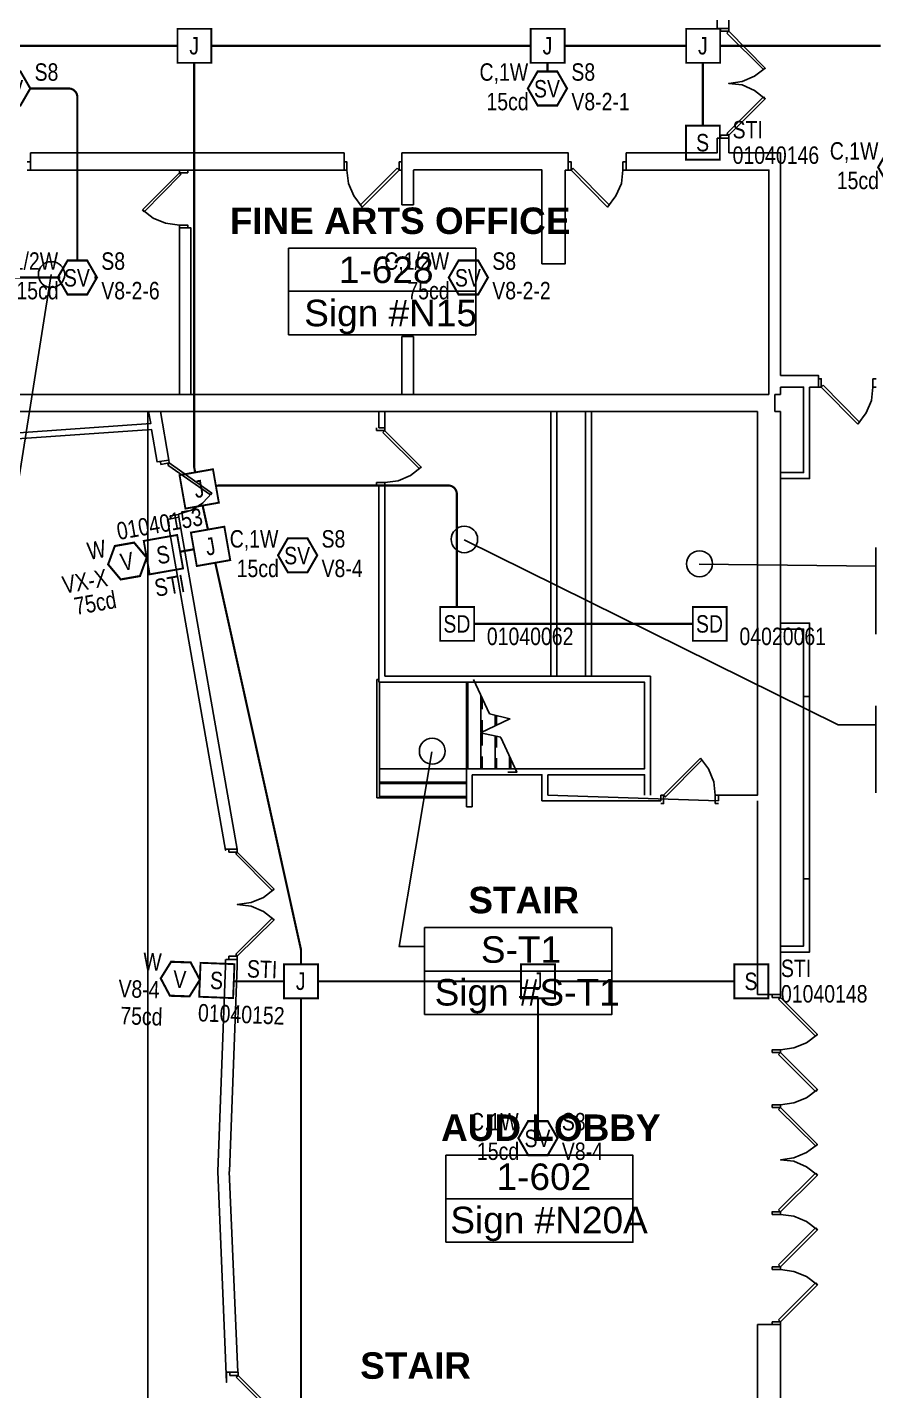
# Model space of a CAD drawing. Header units: inches. Extents: x 8199 to 15931, y 7617 to 15423.
# Drawn here: x 14042 to 14627, y 11413 to 12352 of the extents above; entities that cross this region are included whole.
import ezdxf
from ezdxf.enums import TextEntityAlignment as Align

# ---------------------------------------------------------------- set-up
doc = ezdxf.new("R2010")
doc.units = ezdxf.units.IN
doc.header["$LTSCALE"] = 0.25
doc.header["$MEASUREMENT"] = 0
for name, color, linetype in [('BACKGROUND', 8, 'Continuous'), ('CONDUIT', 6, 'Continuous'), ('JUNCTION BOX', 1, 'Continuous'), ('PULL STATION', 1, 'Continuous'), ('SMOKE DETECTOR', 1, 'Continuous'), ('SPEAKER STROBE', 1, 'Continuous'), ('STROBE', 1, 'Continuous')]:
    doc.layers.add(name, color=color, linetype=linetype)
doc.styles.add('Arial', font='arial.ttf', dxfattribs={"width": 0.8})
doc.styles.add('PDF Arial', font='arial.ttf')
doc.styles.add('PDF Arial Bold', font='arialbd.ttf')

# ---------------------------------------------------------------- blocks, each defined once
blk = doc.blocks.new('SIGA-278')
at = {"layer": 'PULL STATION', "const_width": 1.3}
blk.add_lwpolyline([(-11.5, -11.68), (-11.5, 11.7), (11.89, 11.7), (11.89, -11.68)], close=True, dxfattribs=at)
at = {"layer": 'PULL STATION', "style": 'Arial', "width": 0.8}
blk.add_text('S', height=12, dxfattribs=at).set_placement((0, 0), align=Align.MIDDLE)
for tag, p in [('ADDRESS', (20.64, 8.96)), ('ZONE', (20.64, -8.58))]:
    blk.add_attdef(tag, text='', height=12, dxfattribs=at).set_placement(p, align=Align.MIDDLE_LEFT)
blk.add_attdef('SUBSCRIPT', text='', height=12, dxfattribs=at).set_placement((-16.56, -9.02), align=Align.MIDDLE_RIGHT)
blk = doc.blocks.new('G1-VM')
at = {"layer": 'STROBE', "const_width": 1.46}
blk.add_lwpolyline([(13.83, 0.21), (7.08, 11.9), (-6.42, 11.9), (-13.17, 0.21), (-6.42, -11.49), (7.08, -11.49)], close=True, dxfattribs=at)
at = {"layer": 'STROBE', "style": 'Arial', "width": 0.8}
blk.add_text('V', height=12, dxfattribs=at).set_placement((0, 0), align=Align.MIDDLE)
for tag, p in [('W', (-12.95, 11.52)), ('CANDELA', (-12.62, -8.82))]:
    blk.add_attdef(tag, text='', height=12, dxfattribs=at).set_placement(p, align=Align.MIDDLE_RIGHT)
blk.add_attdef('Visual_Circuit', text='', height=12, dxfattribs=at).set_placement((16.8, -8.82), align=Align.MIDDLE_LEFT)
blk = doc.blocks.new('GC-S7VM')
at = {"layer": 'SPEAKER STROBE', "const_width": 1.46}
blk.add_lwpolyline([(13.83, 0.21), (7.08, 11.9), (-6.42, 11.9), (-13.17, 0.21), (-6.42, -11.49), (7.08, -11.49)], close=True, dxfattribs=at)
at = {"layer": 'SPEAKER STROBE', "style": 'Arial', "width": 0.8}
blk.add_text('SV', height=12, dxfattribs=at).set_placement((0, 0), align=Align.MIDDLE)
for tag, p in [('C', (-12.95, 11.52)), ('CANDELA', (-12.62, -8.82)), ('1/2W', (-12.62, -29.16))]:
    blk.add_attdef(tag, text='', height=12, dxfattribs=at).set_placement(p, align=Align.MIDDLE_RIGHT)
for tag, p in [('Speaker_Circuit', (16.8, 11.52)), ('Visual_Circuit', (16.8, -8.82))]:
    blk.add_attdef(tag, text='', height=12, dxfattribs=at).set_placement(p, align=Align.MIDDLE_LEFT)
blk = doc.blocks.new('SIGA-PD')
at = {"layer": 'SMOKE DETECTOR', "const_width": 1.3}
blk.add_lwpolyline([(-11.5, -11.68), (-11.5, 11.7), (11.89, 11.7), (11.89, -11.68)], close=True, dxfattribs=at)
at = {"layer": 'SMOKE DETECTOR', "style": 'Arial', "width": 0.8}
blk.add_text('SD', height=12, dxfattribs=at).set_placement((0, 0), align=Align.MIDDLE)
for tag, p in [('ADDRESS', (20.64, 8.96)), ('ZONE', (20.64, -8.58))]:
    blk.add_attdef(tag, text='', height=12, dxfattribs=at).set_placement(p, align=Align.MIDDLE_LEFT)
blk.add_attdef('SUBSCRIPT', text='', height=12, dxfattribs=at).set_placement((-16.56, -9.02), align=Align.MIDDLE_RIGHT)
blk = doc.blocks.new('JUNCTION BOX')
at = {"const_width": 1.3}
blk.add_lwpolyline([(-11.5, -11.68), (-11.5, 11.7), (11.89, 11.7), (11.89, -11.68)], close=True, dxfattribs=at)
at = {"style": 'Arial', "width": 0.8}
blk.add_text('J', height=12, dxfattribs=at).set_placement((0, 0), align=Align.MIDDLE)
blk.add_attdef('SUBSCRIPT', text='', height=12, dxfattribs=at).set_placement((-16.56, -9.02), align=Align.MIDDLE_RIGHT)

msp = doc.modelspace()

# ---------------------------------------------------------------- linework, layer by layer
at = {"layer": 'BACKGROUND'}
for points in [[(14517.69, 12394.91), (14517.69, 12350.95)], [(14517.69, 12350.94), (14525.64, 12350.94), (14525.64, 12361.14)], [(14525.64, 12350.94), (14525.64, 12349.05), (14519.9, 12349.05)], [(14519.93, 12349.05), (14519.93, 12350.98)], [(14525.64, 12349.05), (14524.36, 12347.76)], [(14524.38, 12347.73), (14549.53, 12322.58)], [(14549.54, 12322.6), (14550.83, 12323.57), (14525.67, 12349.05)], [(14543.5, 12318.14), (14534.89, 12314.31)], [(14550.83, 12323.57), (14543.49, 12318.13)], [(14534.88, 12314.3), (14525.63, 12313.05), (14534.88, 12312.09)], [(14543.5, 12308.27), (14534.89, 12312.1)], [(14550.83, 12302.53), (14543.49, 12308.25)], [(14524.38, 12278.61), (14549.53, 12303.8)], [(14549.54, 12303.82), (14550.83, 12302.53), (14525.67, 12277.37)], [(14525.64, 12277.37), (14524.36, 12278.61)], [(14517.69, 12275.47), (14517.69, 12265.24), (14454.93, 12265.24)], [(14525.64, 12265.24), (14525.64, 12275.44), (14517.69, 12275.44)], [(14525.64, 12275.44), (14525.64, 12277.37), (14519.9, 12277.37)], [(14519.93, 12277.36), (14519.93, 12275.47)], [(14044.57, 12265.25), (14044.57, 12253.45), (14042.34, 12253.45)], [(14044.59, 12253.47), (14260.59, 12253.47), (14260.59, 12265.26), (14044.59, 12265.26)], [(14412.87, 12253.47), (14415.08, 12253.47), (14415.08, 12265.23), (14300.4, 12265.23)], [(14300.42, 12265.26), (14300.42, 12253.47)], [(14454.91, 12265.24), (14454.91, 12253.44), (14452.69, 12253.44)], [(14561.32, 12112), (14561.32, 12253.43), (14561.32, 12265.22), (14525.62, 12265.22)], [(14042.34, 12259.18), (14044.57, 12259.18)], [(14147.18, 12253.46), (14147.18, 12251.57), (14121.68, 12226.07)], [(14147.17, 12251.56), (14148.11, 12250.27), (14122.95, 12224.77)], [(14147.17, 12251.54), (14152.89, 12251.54), (14152.89, 12253.47)], [(14260.59, 12253.46), (14262.51, 12253.46), (14262.51, 12259.21), (14260.59, 12259.21)], [(14263.76, 12244.22), (14262.49, 12253.48)], [(14297.2, 12254.73), (14271.7, 12229.23)], [(14273.03, 12227.99), (14298.5, 12253.45), (14298.5, 12259.19)], [(14298.5, 12253.45), (14297.22, 12254.73)], [(14298.52, 12259.21), (14300.42, 12259.21)], [(14298.52, 12253.47), (14300.42, 12253.47), (14300.42, 12229.59)], [(14300.41, 12229.56), (14308.37, 12229.56), (14308.37, 12253.48)], [(14308.38, 12253.49), (14396.96, 12253.49), (14396.96, 12188.81)], [(14396.91, 12188.78), (14412.85, 12188.78), (14412.85, 12253.46)], [(14415.11, 12253.47), (14417, 12253.47), (14417, 12259.2), (14415.11, 12259.2)], [(14442.19, 12227.97), (14417.02, 12253.46)], [(14417.04, 12253.48), (14418.3, 12254.74)], [(14418.26, 12254.73), (14443.44, 12229.23), (14442.17, 12227.96)], [(14451.73, 12244.2), (14452.68, 12253.45), (14452.68, 12259.17)], [(14452.69, 12259.2), (14454.91, 12259.2)], [(14454.93, 12253.47), (14553.37, 12253.47), (14553.37, 12098.94)], [(14267.29, 12235.64), (14263.78, 12244.24)], [(14447.93, 12235.63), (14451.74, 12244.25)], [(14271.73, 12229.23), (14273, 12227.96), (14267.25, 12235.61)], [(14442.15, 12227.96), (14447.9, 12235.62)], [(14122.93, 12224.77), (14121.65, 12226.05)], [(14121.69, 12226.05), (14129, 12220.32)], [(14129.01, 12220.36), (14137.63, 12216.84)], [(14137.61, 12216.84), (14147.18, 12215.55), (14147.18, 12213.66), (14147.18, 12098.94)], [(14147.17, 12215.56), (14152.89, 12215.56), (14152.89, 12213.63)], [(14155.13, 12098.94), (14155.13, 12213.65), (14147.17, 12213.65)], [(14222.34, 12199.6), (14351.37, 12199.6), (14351.37, 12169.97), (14222.34, 12169.97), (14351.37, 12169.97), (14351.37, 12140.03), (14222.34, 12140.03)], [(14222.37, 12199.64), (14222.37, 12170), (14222.37, 12140.05)], [(14058.9, 12181.45), (14007.92, 11860.94)], [(14308.37, 12098.96), (14308.37, 12138.79), (14300.41, 12138.79)], [(14300.42, 12138.78), (14300.42, 12098.95)], [(14581.4, 12104.05), (14587.44, 12104.05), (14587.44, 12112), (14561.33, 12112)], [(14587.45, 12104.06), (14589.36, 12104.06), (14589.36, 12109.78), (14587.45, 12109.78)], [(14624.09, 12094.78), (14625.03, 12104.04), (14625.03, 12109.79)], [(14625.02, 12109.76), (14627.27, 12109.76)], [(14557.48, 12098.96), (14561.32, 12098.96), (14561.32, 12104.04)], [(14561.31, 12104.04), (14577.26, 12104.04), (14577.26, 12045.11), (14561.31, 12045.11)], [(14577.28, 12040.99), (14581.41, 12040.99), (14581.41, 12104.04)], [(14614.54, 12078.57), (14589.39, 12104.05)], [(14589.4, 12104.06), (14590.66, 12105.32)], [(14590.63, 12105.31), (14615.79, 12079.83), (14614.53, 12078.56)], [(14627.27, 12104.05), (14625.02, 12104.05)], [(14557.52, 12087.18), (14557.52, 12098.96)], [(14620.27, 12086.21), (14624.1, 12094.81)], [(14125.81, 12087.15), (14127.39, 12078.86), (13941.99, 12065.81)], [(14131.88, 12052.45), (14139.86, 12053.73), (14134.11, 12087.18)], [(14284.48, 12087.15), (14284.48, 12076.01)], [(14284.49, 12076.03), (14288.64, 12076.03), (14288.64, 12087.18)], [(14402.98, 12087.17), (14402.98, 11904.92)], [(14407.14, 11904.95), (14407.14, 12087.16)], [(14426.87, 12087.13), (14426.87, 11904.92)], [(14431.03, 11904.93), (14431.03, 12087.14)], [(14545.37, 12087.15), (14545.37, 11823.05), (14518.63, 11823.05)], [(14561.32, 12087.17), (14557.48, 12087.17)], [(14614.51, 12078.53), (14620.26, 12086.19)], [(13942.35, 12061.99), (14128.07, 12074.74)], [(14128.05, 12074.71), (14131.86, 12052.41)], [(14282.87, 12074.11), (14282.87, 12076)], [(14288.64, 12076.03), (14288.64, 12074.1), (14282.91, 12074.1)], [(14287.35, 12072.82), (14312.52, 12047.65)], [(14288.64, 12074.1), (14287.36, 12072.82)], [(14312.49, 12047.64), (14313.77, 12048.93), (14288.59, 12074.1)], [(14139.87, 12053.7), (14140.17, 12051.81), (14134.43, 12050.83)], [(14134.41, 12050.84), (14134.1, 12052.73)], [(14139.21, 12050.22), (14168.52, 12029.83)], [(14140.17, 12051.81), (14139.22, 12050.23)], [(14168.51, 12029.82), (14169.46, 12031.07), (14140.14, 12051.8)], [(14313.77, 12048.93), (14306.42, 12043.17)], [(14282.87, 12038.42), (14282.87, 12036.17)], [(14288.64, 12036.21), (14288.64, 12038.41), (14282.91, 12038.41)], [(14284.48, 12036.17), (14284.48, 11900.8)], [(14288.64, 11904.93), (14288.64, 12036.21), (14284.49, 12036.21)], [(14297.88, 12039.4), (14288.65, 12038.43)], [(14306.45, 12043.17), (14297.83, 12039.37)], [(14561.31, 12040.98), (14577.26, 12040.98)], [(14169.46, 12031.07), (14163.42, 12024.39)], [(14146.57, 12016.45), (14146.87, 12014.53), (14138.89, 12012.94)], [(14146.5, 12016.41), (14140.75, 12015.46)], [(14140.8, 12015.49), (14141.1, 12013.56)], [(14155.44, 12019.27), (14146.53, 12016.43)], [(14163.43, 12024.42), (14155.47, 12019.3)], [(14138.89, 12012.9), (14179.01, 11785.14), (14179.01, 11785.79)], [(14179.05, 11785.81), (14187.01, 11785.81), (14146.87, 12014.55)], [(14343.41, 11998.89), (14601.15, 11871.47)], [(14626.95, 11993.52), (14626.95, 11963.87), (14626.95, 11933.94)], [(14505.27, 11982.02), (14626.95, 11980.75)], [(14561.32, 11715.05), (14581.41, 11715.05), (14581.41, 11719.22), (14581.41, 11765.39), (14581.41, 11890.94), (14577.28, 11890.94), (14581.41, 11890.94), (14581.41, 11937.43), (14581.41, 11941.56), (14561.32, 11941.56)], [(14561.31, 11937.41), (14577.26, 11937.41), (14577.26, 11890.91), (14577.26, 11765.4), (14577.26, 11719.22), (14561.31, 11719.22)], [(14471.79, 11823.05), (14471.79, 11900.79), (14471.79, 11904.93)], [(14283.18, 11902.68), (14283.18, 11833.23), (14283.18, 11821.13)], [(14284.48, 11902.7), (14283.2, 11902.7)], [(14285.1, 11900.79), (14285.1, 11833.25), (14285.1, 11831.01), (14285.1, 11821.14), (14283.21, 11821.14)], [(14284.49, 11900.79), (14288.64, 11900.79)], [(14337.03, 11900.77), (14285.09, 11900.77)], [(14337.06, 11900.81), (14345.03, 11900.81), (14345.03, 11841.22), (14285.13, 11841.22)], [(14288.66, 11900.81), (14467.69, 11900.81), (14467.69, 11841.23), (14345.02, 11841.23)], [(14345, 11900.8), (14350.74, 11900.8)], [(14360.92, 11879.11), (14349.76, 11902.68)], [(14354.9, 11892.19), (14354.9, 11866.38)], [(14355.83, 11890.28), (14355.83, 11882.3)], [(14626.95, 11884.56), (14626.95, 11854.58), (14626.95, 11824.65)], [(14354.54, 11866.05), (14374.94, 11875.62), (14360.94, 11879.11)], [(14355.83, 11874.67), (14355.83, 11866.69)], [(14364.76, 11878.16), (14364.76, 11870.84)], [(14365.7, 11877.85), (14365.7, 11871.46)], [(14374.63, 11875.6), (14374.63, 11875.6)], [(14345, 11841.23), (14354.9, 11841.23), (14354.9, 11866.07)], [(14368.61, 11862.9), (14354.57, 11866.08)], [(14355.83, 11866.06), (14355.83, 11857.15)], [(14601.14, 11871.47), (14626.95, 11871.47)], [(14354.89, 11841.22), (14364.76, 11841.22), (14364.76, 11863.82)], [(14365.7, 11863.51), (14365.7, 11855.87)], [(14373.36, 11838.96), (14379.72, 11838.96), (14368.57, 11862.87)], [(14321.09, 11852.97), (14298.49, 11718.87)], [(14355.83, 11849.79), (14355.83, 11841.23)], [(14364.74, 11841.19), (14374.63, 11841.19), (14374.63, 11849.51)], [(14365.7, 11848.54), (14365.7, 11841.22)], [(14375.62, 11847.62), (14375.62, 11841.22)], [(14506.22, 11848.53), (14480.71, 11823.07)], [(14481.97, 11821.79), (14507.15, 11847.26), (14506.19, 11848.54)], [(14506.21, 11848.53), (14511.62, 11841.2)], [(14285.1, 11833.25), (14285.1, 11841.22)], [(14285.13, 11821.15), (14345.03, 11821.15), (14345.03, 11831.03), (14345.03, 11838.99), (14345.03, 11841.22), (14345.03, 11837.08), (14345.03, 11815.1)], [(14345.03, 11838.99), (14345.03, 11841.22)], [(14374.62, 11841.21), (14378.78, 11841.21)], [(14511.65, 11841.2), (14515.46, 11832.3)], [(14285.13, 11831.03), (14345.03, 11831.03)], [(14344.99, 11815.1), (14348.82, 11815.1), (14348.82, 11837.06)], [(14348.85, 11837.1), (14396.96, 11837.1), (14396.96, 11823.09), (14396.96, 11819.27)], [(14401.06, 11823.04), (14401.06, 11837.06)], [(14401.1, 11837.09), (14467.69, 11837.09), (14467.69, 11823.08)], [(14515.43, 11832.3), (14516.4, 11823.04), (14516.4, 11817.3)], [(14396.91, 11819.23), (14478.8, 11819.23), (14478.8, 11823.06)], [(14478.81, 11823.07), (14480.72, 11823.07), (14480.72, 11817.33), (14478.81, 11817.33)], [(14480.74, 11823.09), (14482.02, 11821.81)], [(14516.38, 11823.05), (14518.63, 11823.05), (14518.63, 11819.23)], [(14545.37, 11819.22), (14545.37, 11685.74)], [(14516.38, 11817.31), (14518.63, 11817.31)], [(14181.25, 11783.85), (14181.25, 11785.79)], [(14187.01, 11785.81), (14187.01, 11783.9), (14181.26, 11783.9)], [(14186.05, 11782.6), (14211.21, 11757.1)], [(14187.01, 11783.9), (14186.06, 11782.61)], [(14211.19, 11757.11), (14212.46, 11758.37), (14186.95, 11783.87)], [(14205.13, 11752.65), (14196.54, 11749.13)], [(14212.46, 11758.37), (14205.11, 11752.63)], [(14196.56, 11749.17), (14186.99, 11747.87), (14196.56, 11746.61)], [(14205.13, 11743.06), (14196.54, 11746.57)], [(14186.05, 11713.49), (14211.21, 11738.64)], [(14211.19, 11738.6), (14212.46, 11737.34), (14186.95, 11712.18)], [(14212.46, 11737.34), (14205.11, 11743.07)], [(14316, 11731.92), (14316, 11701.99), (14316, 11672.02)], [(14316.02, 11731.92), (14445.05, 11731.92), (14445.05, 11701.98), (14316.02, 11701.98), (14445.05, 11701.98), (14445.05, 11672.03), (14316.02, 11672.03)], [(14298.47, 11718.86), (14316, 11718.86)], [(14179.01, 11709.95), (14179.01, 11705.5), (14173.61, 11564.03)], [(14181.6, 11564.07), (14187.01, 11705.5), (14187.01, 11709.99), (14179.05, 11709.99)], [(14181.25, 11712.17), (14181.25, 11709.97)], [(14187.01, 11709.99), (14187.01, 11712.2), (14181.26, 11712.2)], [(14187.01, 11712.2), (14186.06, 11713.49)], [(14545.37, 11685.75), (14561.32, 11685.75), (14561.32, 11683.81), (14555.58, 11683.81)], [(14555.6, 11683.83), (14555.6, 11685.77)], [(14561.32, 11683.81), (14560.02, 11682.56)], [(14560.02, 11682.55), (14585.51, 11657.06)], [(14585.56, 11657.06), (14586.81, 11658.35), (14561.32, 11683.85)], [(14579.18, 11652.64), (14570.6, 11649.12)], [(14586.81, 11658.35), (14579.15, 11652.6)], [(14555.58, 11647.83), (14561.32, 11647.83), (14561.32, 11645.9), (14555.58, 11645.9)], [(14561.32, 11647.83), (14561.32, 11645.9), (14560.02, 11644.64)], [(14560.02, 11644.62), (14585.51, 11619.13)], [(14585.56, 11619.16), (14586.81, 11620.41), (14561.32, 11645.91)], [(14570.56, 11649.11), (14561.34, 11647.82)], [(14579.18, 11614.7), (14570.6, 11611.22)], [(14586.81, 11620.41), (14579.15, 11614.7)], [(14555.58, 11609.92), (14561.32, 11609.92), (14561.32, 11608.02), (14555.58, 11608.02)], [(14561.32, 11609.92), (14561.32, 11608.02), (14560.02, 11606.73)], [(14560.02, 11606.73), (14585.51, 11581.56)], [(14585.56, 11581.58), (14586.81, 11582.52), (14561.32, 11608.01)], [(14570.56, 11611.18), (14561.34, 11609.93)], [(14330.65, 11575.2), (14330.65, 11545.23), (14330.65, 11515.27)], [(14330.65, 11575.19), (14459.69, 11575.19), (14459.69, 11545.25), (14330.65, 11545.25), (14459.69, 11545.25), (14459.69, 11515.28), (14330.65, 11515.28)], [(14579.18, 11577.13), (14570.6, 11573.29)], [(14586.81, 11582.52), (14579.15, 11577.13)], [(14570.56, 11573.3), (14561.34, 11572), (14570.56, 11571.03)], [(14579.18, 11567.25), (14570.6, 11571.06)], [(14586.81, 11561.48), (14579.15, 11567.24)], [(14173.64, 11564.07), (14179.69, 11418.78), (14179.69, 11425.81)], [(14179.67, 11425.78), (14187.32, 11425.78), (14181.57, 11564.05)], [(14560.02, 11537.59), (14585.51, 11562.76)], [(14585.56, 11562.78), (14586.81, 11561.48), (14561.32, 11536.31)], [(14561.32, 11534.42), (14561.32, 11536.31), (14560.02, 11537.61)], [(14555.58, 11534.42), (14561.32, 11534.42), (14561.32, 11536.31), (14555.58, 11536.31)], [(14570.56, 11533.15), (14561.34, 11534.4)], [(14579.18, 11529.64), (14570.6, 11533.16)], [(14586.81, 11523.91), (14579.15, 11529.62)], [(14560.02, 11499.66), (14585.51, 11525.15)], [(14585.56, 11525.16), (14586.81, 11523.91), (14561.32, 11498.41)], [(14561.32, 11496.5), (14561.32, 11498.4), (14560.02, 11499.69)], [(14555.58, 11496.5), (14561.32, 11496.5), (14561.32, 11498.4), (14555.58, 11498.4)], [(14570.56, 11495.22), (14561.34, 11496.52)], [(14579.18, 11491.75), (14570.6, 11495.23)], [(14586.81, 11486.01), (14579.15, 11491.72)], [(14560.02, 11461.77), (14585.51, 11487.26)], [(14585.56, 11487.27), (14586.81, 11486.01), (14561.32, 11460.51)], [(14561.32, 11460.49), (14560.02, 11461.78)], [(14557.48, 11398.71), (14561.32, 11398.71), (14561.32, 11458.59), (14545.37, 11458.59)], [(14545.37, 11458.57), (14545.37, 11398.67)], [(14561.32, 11458.59), (14561.32, 11460.49), (14555.58, 11460.49)], [(14555.6, 11460.5), (14555.6, 11458.61)], [(14181.87, 11423.52), (14181.87, 11425.77)], [(14187.63, 11425.79), (14187.63, 11423.54), (14181.88, 11423.54)], [(14186.36, 11422.28), (14211.52, 11397.12)], [(14187.63, 11423.54), (14186.38, 11422.29)], [(14211.56, 11397.12), (14212.82, 11398.39), (14187.66, 11423.58)]]:
    msp.add_lwpolyline(points, dxfattribs=at)
for points in [[(14049.99, 12181.45, 0.415866), (14058.92, 12172.52, -0.415866)], [(14343.44, 11990.02, 0.414725), (14352.66, 11999.25, -0.414725)]]:
    msp.add_lwpolyline(points, format="xyb", close=True, dxfattribs=at)
at = {"layer": 'BACKGROUND', "ltscale": 1.145037}
msp.add_lwpolyline([(13152.84, 12098.93), (14125.53, 12098.98)], dxfattribs=at)
at = {"layer": 'BACKGROUND', "ltscale": 1.281653}
msp.add_lwpolyline([(14553.37, 12098.94), (13228.4, 12098.98)], dxfattribs=at)
at = {"layer": 'BACKGROUND', "ltscale": 2.665107}
msp.add_lwpolyline([(14125.53, 12087.18), (13152.87, 12087.14)], dxfattribs=at)
at = {"layer": 'BACKGROUND', "ltscale": 2.666623}
msp.add_lwpolyline([(13228.35, 12087.14), (14545.37, 12087.15)], dxfattribs=at)
at = {"layer": 'BACKGROUND', "ltscale": 5.256624}
msp.add_lwpolyline([(14125.53, 11058.15), (14125.53, 12087.18), (14125.53, 11058.15), (13244.93, 11058.13)], dxfattribs=at)
at = {"layer": 'BACKGROUND', "ltscale": 1.14168}
msp.add_lwpolyline([(14561.32, 11685.75), (14561.32, 12087.17)], dxfattribs=at)
at = {"layer": 'BACKGROUND', "ltscale": 0.598233}
msp.add_lwpolyline([(14471.79, 11904.93), (14288.63, 11904.92)], dxfattribs=at)
at = {"layer": 'BACKGROUND', "ltscale": 0.063338}
msp.add_lwpolyline([(14345.97, 11900.77), (14345.97, 11841.22)], dxfattribs=at)
at = {"layer": 'BACKGROUND', "ltscale": 0.063398}
for points in [[(14285.1, 11831.98), (14345.03, 11832)], [(14285.1, 11822.11), (14345.03, 11822.12)]]:
    msp.add_lwpolyline(points, dxfattribs=at)
at = {"layer": 'BACKGROUND', "ltscale": 0.348355}
msp.add_lwpolyline([(14518.63, 11819.22), (14401.1, 11823.08)], dxfattribs=at)
at = {"layer": 'BACKGROUND'}
for points in [[(14581.41, 11765.39), (14577.28, 11765.39)], [(14555.6, 11645.91), (14555.6, 11647.85)], [(14555.6, 11608.03), (14555.6, 11609.93)], [(14555.6, 11536.35), (14555.6, 11534.41)], [(14555.6, 11498.42), (14555.6, 11496.53)]]:
    msp.add_lwpolyline(points, close=True, dxfattribs=at)
for centre, radius, start, end in [((14505.58, 11982.36), 8.9, 359.71751, 90.28249), ((14505.51, 11982.3), 8.88, 179.86395, 270.13605), ((14321.44, 11853.34), 8.89, 359.82541, 90.17459), ((14321.39, 11853.28), 8.89, 179.82541, 270.17459)]:
    msp.add_arc(centre, radius, start, end, dxfattribs=at)
for points in [[(14049.99, 12181.45), (14049.99, 12186.56), (14053.8, 12190.37), (14058.92, 12190.37)], [(14049.99, 12181.45), (14049.99, 12186.56), (14053.8, 12190.37), (14058.92, 12190.37)], [(14058.92, 12190.37), (14064, 12190.37), (14068.14, 12186.56), (14068.14, 12181.45)], [(14058.92, 12190.37), (14064, 12190.37), (14068.14, 12186.56), (14068.14, 12181.45)], [(14068.14, 12181.45), (14068.14, 12176.67), (14064, 12172.52), (14058.92, 12172.52)], [(14068.14, 12181.45), (14068.14, 12176.67), (14064, 12172.52), (14058.92, 12172.52)], [(14334.52, 11999.25), (14334.52, 12004.33), (14338.32, 12008.16), (14343.44, 12008.16)], [(14334.52, 11999.25), (14334.52, 12004.33), (14338.32, 12008.16), (14343.44, 12008.16)], [(14343.44, 12008.16), (14348.52, 12008.16), (14352.66, 12004.33), (14352.66, 11999.25)], [(14343.44, 12008.16), (14348.52, 12008.16), (14352.66, 12004.33), (14352.66, 11999.25)], [(14343.44, 11990.02), (14338.32, 11990.02), (14334.52, 11994.12), (14334.52, 11999.25)], [(14343.44, 11990.02), (14338.32, 11990.02), (14334.52, 11994.12), (14334.52, 11999.25)], [(14496.64, 11982.32), (14496.64, 11987.45), (14500.44, 11991.26), (14505.54, 11991.26)], [(14496.64, 11982.32), (14496.64, 11987.45), (14500.44, 11991.26), (14505.54, 11991.26)], [(14514.48, 11982.32), (14514.48, 11977.55), (14510.35, 11973.42), (14505.54, 11973.42)], [(14514.48, 11982.32), (14514.48, 11977.55), (14510.35, 11973.42), (14505.54, 11973.42)], [(14312.49, 11853.31), (14312.49, 11858.41), (14316.31, 11862.23), (14321.41, 11862.23)], [(14312.49, 11853.31), (14312.49, 11858.41), (14316.31, 11862.23), (14321.41, 11862.23)], [(14330.33, 11853.31), (14330.33, 11848.52), (14326.2, 11844.39), (14321.41, 11844.39)], [(14330.33, 11853.31), (14330.33, 11848.52), (14326.2, 11844.39), (14321.41, 11844.39)]]:
    msp.add_open_spline(points, degree=3, dxfattribs=at)
at = {"layer": 'CONDUIT', "lineweight": 0, "const_width": 1.5}
for points in [[(14145.84, 12338.96), (14036.92, 12338.96, 0.414214), (14030.92, 12332.96), (14030.92, 12321.31)], [(14158.09, 12045.31), (14157.47, 12048.12, -0.051333), (14157.34, 12049.34), (14157.34, 12327.27)], [(14044.42, 12309.61), (14070.87, 12309.61, -0.414214), (14076.87, 12303.61), (14076.87, 12191.16)], [(14338.33, 11952.69), (14338.33, 12030.31, 0.414214), (14332.33, 12036.31), (14174.91, 12036.31, 0.043661), (14173.87, 12036.22), (14172.33, 12035.94)], [(14230.96, 11706.6), (14230.96, 11715.96, 0.054598), (14230.82, 11717.26), (14171.89, 11983.08)], [(14218.7, 11327.45), (14230.79, 11377.04, 0.059835), (14230.96, 11378.46), (14230.96, 11683.22)]]:
    msp.add_lwpolyline(points, format="xyb", dxfattribs=at)
for points in [[(14169.23, 12338.96), (14389.25, 12338.96)], [(14412.63, 12338.96), (14496.36, 12338.96)], [(14519.74, 12338.96), (14630.41, 12338.96)], [(14400.75, 12321.31), (14400.75, 12327.27)], [(14507.85, 12327.27), (14507.85, 12284)], [(13972.68, 12179.47), (14065.09, 12179.47)], [(14088.48, 12179.47), (14090.37, 12179.47)], [(14166.82, 12005.93), (14163.16, 12022.46)], [(14147.67, 11990.68), (14157.14, 11992.35)], [(14350.25, 11941), (14500.9, 11941)], [(14184.64, 11694.91), (14219.24, 11694.91)], [(14242.62, 11694.91), (14382.51, 11694.91)], [(14382.51, 11694.91), (14365.09, 11694.91)], [(14529.49, 11694.91), (14405.9, 11694.91)], [(14394.2, 11683.22), (14394.2, 11598.65)]]:
    msp.add_lwpolyline(points, dxfattribs=at)

# ---------------------------------------------------------------- block references
at = {"layer": 'JUNCTION BOX'}
for p in [(14157.34, 12338.95), (14400.75, 12338.95), (14507.85, 12338.95), (14230.73, 11694.9), (14394.01, 11694.9)]:
    msp.add_blockref('JUNCTION BOX', p, dxfattribs=at)
at = {"layer": 'JUNCTION BOX', "rotation": 10}
for p in [(14160.62, 12033.87), (14168.46, 11994.33)]:
    msp.add_blockref('JUNCTION BOX', p, dxfattribs=at)
at = {"layer": 'PULL STATION'}
for p, values in [((14507.66, 12272.3), {'ADDRESS': 'STI', 'ZONE': '01040146'}), ((14540.99, 11694.9), {'ADDRESS': 'STI', 'ZONE': '01040148'})]:
    msp.add_blockref('SIGA-278', p, dxfattribs=at).add_auto_attribs(values)
ref = msp.add_blockref('SIGA-278', (14135.96, 11988.6), dxfattribs=dict(at, rotation=10.00000000000263))
ref.add_attrib('ADDRESS', 'STI', dxfattribs={"height": 12, "rotation": 10, "style": 'Arial', "width": 0.8}).set_placement((14130.17, 11965.51), align=Align.MIDDLE_LEFT)
ref.add_attrib('SUBSCRIPT', '01040153', dxfattribs={"height": 12, "rotation": 10, "style": 'Arial', "width": 0.8}).set_placement((14162.91, 12014.97), align=Align.MIDDLE_RIGHT)
ref = msp.add_blockref('SIGA-278', (14172.76, 11695.51), dxfattribs=dict(at, rotation=357.7100543010802))
ref.add_attrib('ADDRESS', 'STI', dxfattribs={"height": 12, "rotation": 357.71005, "style": 'Arial', "width": 0.8}).set_placement((14193.75, 11703.64), align=Align.MIDDLE_LEFT)
ref.add_attrib('ZONE', '01040152', dxfattribs={"height": 12, "rotation": 357.71005, "style": 'Arial', "width": 0.8}).set_placement((14160.01, 11673.4), align=Align.MIDDLE_LEFT)
at = {"layer": 'SMOKE DETECTOR'}
for p, values in [((14338.36, 11940.99), {'ZONE': '01040062'}), ((14512.39, 11940.99), {'ZONE': '04020061'})]:
    msp.add_blockref('SIGA-PD', p, dxfattribs=at).add_auto_attribs(values)
at = {"layer": 'SPEAKER STROBE'}
ref = msp.add_blockref('GC-S7VM', (14030.59, 12309.41), dxfattribs=at)
ref.add_attrib('C', 'C,1W', dxfattribs={"height": 12, "style": 'Arial', "width": 0.8}).set_placement((14017.65, 12320.92), align=Align.MIDDLE_RIGHT)
ref.add_attrib('Speaker_Circuit', 'S8', dxfattribs={"height": 12, "style": 'Arial', "width": 0.8}).set_placement((14047.39, 12320.92), align=Align.MIDDLE_LEFT)
ref.add_attrib('Visual_Circuit', 'V8-2-7', dxfattribs={"height": 12, "style": 'Arial', "width": 0.8}).set_placement((13978.34, 12300.58), align=Align.MIDDLE_LEFT)
ref.add_attrib('CANDELA', '15cd', dxfattribs={"height": 12, "style": 'Arial', "width": 0.8}).set_placement((14017.97, 12286.34), align=Align.MIDDLE_RIGHT)
for p, values in [((14400.42, 12309.41), {'C': 'C,1W', 'Speaker_Circuit': 'S8', 'Visual_Circuit': 'V8-2-1', 'CANDELA': '15cd'}), ((14641.77, 12255.12), {'C': 'C,1W', 'Speaker_Circuit': 'S8', 'Visual_Circuit': 'V8-1', 'CANDELA': '15cd'}), ((14076.54, 12179.26), {'C': 'C,1/2W', 'Speaker_Circuit': 'S8', 'Visual_Circuit': 'V8-2-6', 'CANDELA': '15cd'}), ((14345.94, 12179.26), {'C': 'C,1/2W', 'Speaker_Circuit': 'S8', 'Visual_Circuit': 'V8-2-2', 'CANDELA': '75cd'}), ((14228.31, 11988.01), {'C': 'C,1W', 'Speaker_Circuit': 'S8', 'Visual_Circuit': 'V8-4', 'CANDELA': '15cd'}), ((14393.88, 11586.75), {'C': 'C,1W', 'Speaker_Circuit': 'S8', 'Visual_Circuit': 'V8-4', 'CANDELA': '15cd'})]:
    msp.add_blockref('GC-S7VM', p, dxfattribs=at).add_auto_attribs(values)
at = {"layer": 'STROBE'}
ref = msp.add_blockref('G1-VM', (14111.06, 11984.01), dxfattribs=dict(at, rotation=10))
ref.add_attrib('W', 'W', dxfattribs={"height": 12, "rotation": 10, "style": 'Arial', "width": 0.8}).set_placement((14096.31, 11993.11), align=Align.MIDDLE_RIGHT)
ref.add_attrib('Visual_Circuit', 'VX-X', dxfattribs={"height": 12, "rotation": 10, "style": 'Arial', "width": 0.8}).set_placement((14066.63, 11967.62), align=Align.MIDDLE_LEFT)
ref.add_attrib('CANDELA', '75cd', dxfattribs={"height": 12, "rotation": 10, "style": 'Arial', "width": 0.8}).set_placement((14103.49, 11957.99), align=Align.MIDDLE_RIGHT)
ref = msp.add_blockref('G1-VM', (14147.45, 11696.25), dxfattribs=dict(at, rotation=358))
ref.add_attrib('W', 'W', dxfattribs={"height": 12, "rotation": 358, "style": 'Arial', "width": 0.8}).set_placement((14134.91, 11708.21), align=Align.MIDDLE_RIGHT)
ref.add_attrib('Visual_Circuit', 'V8-4', dxfattribs={"height": 12, "rotation": 358, "style": 'Arial', "width": 0.8}).set_placement((14105.18, 11690.03), align=Align.MIDDLE_LEFT)
ref.add_attrib('CANDELA', '75cd', dxfattribs={"height": 12, "rotation": 358, "style": 'Arial', "width": 0.8}).set_placement((14135.54, 11670.38), align=Align.MIDDLE_RIGHT)

# ---------------------------------------------------------------- texts
at = {"layer": 'BACKGROUND', "attachment_point": 7}
for s, insert, char_height, style in [('FINE ARTS OFFICE', (14181.89, 12209.17), 18.2163, 'PDF Arial Bold'), ('1-628', (14257.08, 12175.41), 18.245, 'PDF Arial'), ('Sign #N15', (14233.18, 12140.41), 18.245, 'PDF Arial'), ('STAIR', (14346.28, 11741.49), 18.216, 'PDF Arial Bold'), ('S-T1', (14354.88, 11707.41), 18.245, 'PDF Arial'), ('Sign #S-T1', (14323.02, 11672.73), 18.245, 'PDF Arial'), ('AUD LOBBY', (14327.48, 11584.76), 18.216, 'PDF Arial Bold'), ('1-602', (14365.71, 11550.99), 18.245, 'PDF Arial'), ('Sign #N20A', (14333.85, 11515.99), 18.245, 'PDF Arial'), ('STAIR', (14271.73, 11421), 18.216, 'PDF Arial Bold')]:
    msp.add_mtext(s, dxfattribs=dict(at, insert=insert, char_height=char_height, style=style))

doc.saveas('drawing.dxf')
